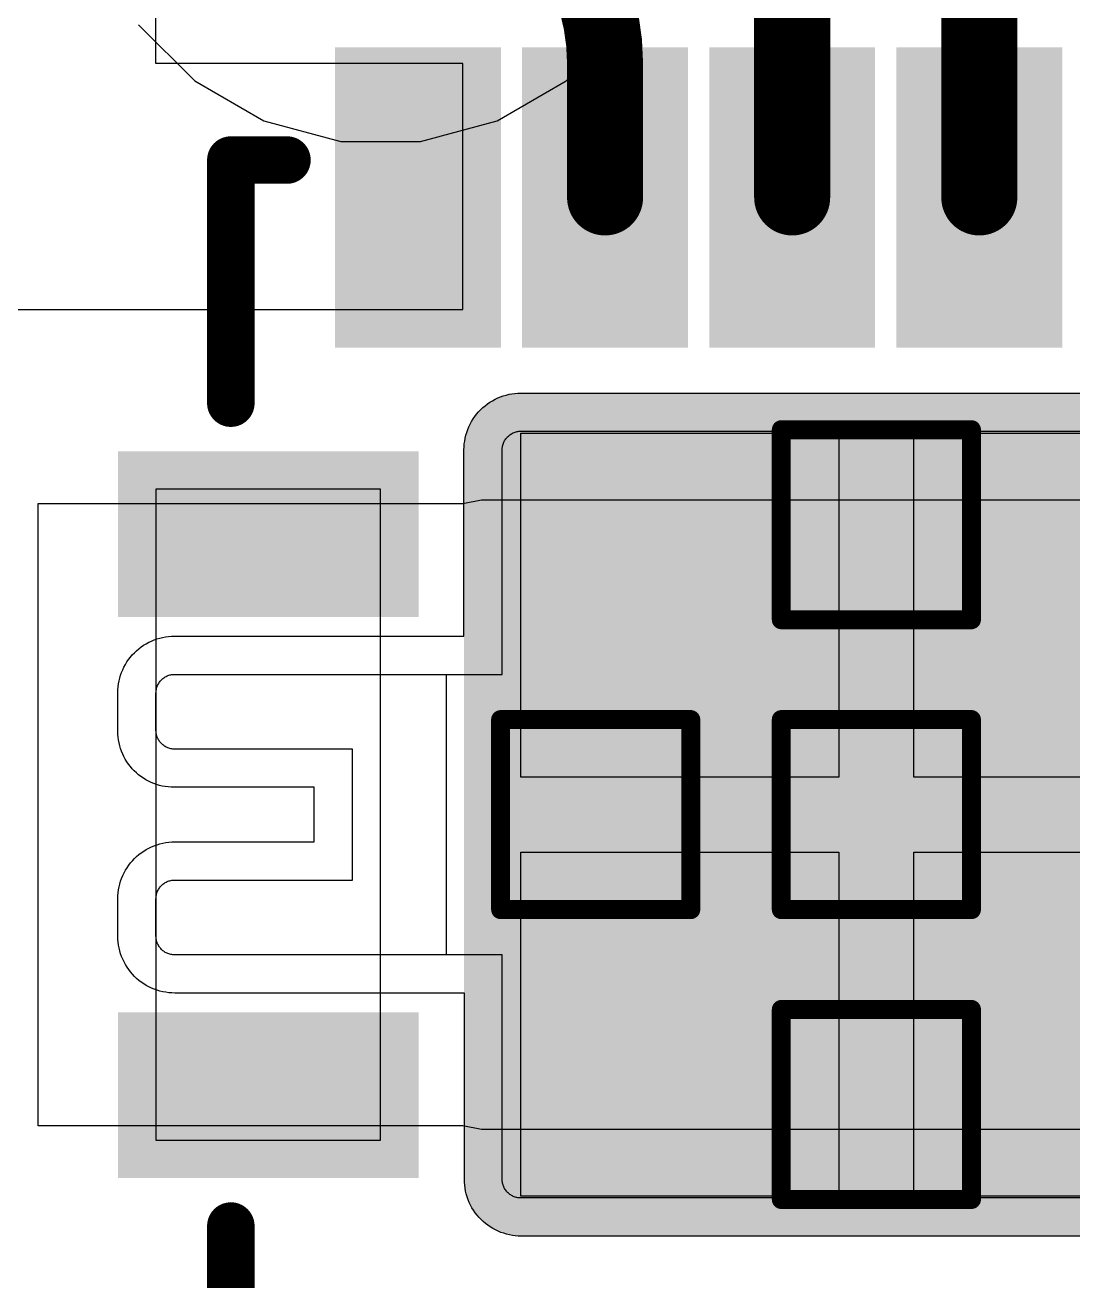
# Model space of a CAD drawing. Header units: inches. Extents: x -36 to 438, y -63 to 73.
# Drawn here: x 7.462 to 10.262, y 26.528 to 29.885 of the extents above; entities that cross this region are included whole.
import ezdxf

# ---------------------------------------------------------------- set-up
doc = ezdxf.new("R2010")
doc.units = ezdxf.units.IN
for name, color, linetype in [('Bottom Layer', 5, 'Continuous'), ('Bottom Solder', 6, 'Continuous'), ('Drill Drawing', 1, 'Continuous'), ('Ground', 16, 'Continuous'), ('Multi-Layer', 9, 'Continuous'), ('Pad Holes', 156, 'Continuous'), ('Power 3V3', 76, 'Continuous'), ('Top Layer', 1, 'Continuous'), ('Top Overlay', 2, 'Continuous'), ('Top Paste', 8, 'Continuous'), ('Top Solder', 216, 'Continuous')]:
    doc.layers.add(name, color=color, linetype=linetype)

msp = doc.modelspace()

# ---------------------------------------------------------------- hatches: boundary and pattern name
at = {"layer": 'Bottom Layer'}
h = msp.add_hatch(color=5, dxfattribs=at)
edge = h.paths.add_edge_path()
edge.add_arc((9.7371, 28.5497), 0.25, 0, 360)
h = msp.add_hatch(color=5, dxfattribs=at)
edge = h.paths.add_edge_path()
edge.add_arc((8.9871, 27.7747), 0.25, 0, 360)
h = msp.add_hatch(color=5, dxfattribs=at)
edge = h.paths.add_edge_path()
edge.add_arc((9.7371, 27.7747), 0.25, 0, 360)
h = msp.add_hatch(color=5, dxfattribs=at)
edge = h.paths.add_edge_path()
edge.add_arc((9.7371, 26.9997), 0.25, 0, 360)
at = {"layer": 'Bottom Solder'}
h = msp.add_hatch(color=6, dxfattribs=at)
edge = h.paths.add_edge_path()
edge.add_arc((9.7371, 28.5497), 0.3516, 0, 360)
h = msp.add_hatch(color=6, dxfattribs=at)
edge = h.paths.add_edge_path()
edge.add_arc((8.9871, 27.7747), 0.3516, 0, 360)
h = msp.add_hatch(color=6, dxfattribs=at)
edge = h.paths.add_edge_path()
edge.add_arc((9.7371, 27.7747), 0.3516, 0, 360)
h = msp.add_hatch(color=6, dxfattribs=at)
edge = h.paths.add_edge_path()
edge.add_arc((9.7371, 26.9997), 0.3516, 0, 360)
at = {"layer": 'Ground'}
h = msp.add_hatch(color=16, dxfattribs=at)
edge = h.paths.add_edge_path()
edge.add_arc((9.7371, 28.5497), 0.25, 0, 360)
h = msp.add_hatch(color=16, dxfattribs=at)
edge = h.paths.add_edge_path()
edge.add_arc((8.9871, 27.7747), 0.25, 0, 360)
h = msp.add_hatch(color=16, dxfattribs=at)
edge = h.paths.add_edge_path()
edge.add_arc((9.7371, 27.7747), 0.25, 0, 360)
h = msp.add_hatch(color=16, dxfattribs=at)
edge = h.paths.add_edge_path()
edge.add_arc((9.7371, 26.9997), 0.25, 0, 360)
at = {"layer": 'Multi-Layer'}
h = msp.add_hatch(color=9, dxfattribs=at)
edge = h.paths.add_edge_path()
edge.add_arc((9.7371, 28.5497), 0.25, 0, 360)
h = msp.add_hatch(color=9, dxfattribs=at)
edge = h.paths.add_edge_path()
edge.add_arc((8.9871, 27.7747), 0.25, 0, 360)
h = msp.add_hatch(color=9, dxfattribs=at)
edge = h.paths.add_edge_path()
edge.add_arc((9.7371, 27.7747), 0.25, 0, 360)
h = msp.add_hatch(color=9, dxfattribs=at)
edge = h.paths.add_edge_path()
edge.add_arc((9.7371, 26.9997), 0.25, 0, 360)
at = {"layer": 'Pad Holes'}
h = msp.add_hatch(color=7, dxfattribs=at)
edge = h.paths.add_edge_path()
edge.add_arc((9.7371, 28.5497), 0.15, 0, 360)
h = msp.add_hatch(color=7, dxfattribs=at)
edge = h.paths.add_edge_path()
edge.add_arc((8.9871, 27.7747), 0.15, 0, 360)
h = msp.add_hatch(color=7, dxfattribs=at)
edge = h.paths.add_edge_path()
edge.add_arc((9.7371, 27.7747), 0.15, 0, 360)
h = msp.add_hatch(color=7, dxfattribs=at)
edge = h.paths.add_edge_path()
edge.add_arc((9.7371, 26.9997), 0.15, 0, 360)
at = {"layer": 'Power 3V3'}
h = msp.add_hatch(color=76, dxfattribs=at)
edge = h.paths.add_edge_path()
edge.add_arc((9.7371, 28.5497), 0.25, 0, 360)
h = msp.add_hatch(color=76, dxfattribs=at)
edge = h.paths.add_edge_path()
edge.add_arc((8.9871, 27.7747), 0.25, 0, 360)
h = msp.add_hatch(color=76, dxfattribs=at)
edge = h.paths.add_edge_path()
edge.add_arc((9.7371, 27.7747), 0.25, 0, 360)
h = msp.add_hatch(color=76, dxfattribs=at)
edge = h.paths.add_edge_path()
edge.add_arc((9.7371, 26.9997), 0.25, 0, 360)
at = {"layer": 'Top Layer'}
for points in [[(8.3921, 29.1247), (8.3921, 29.7247), (8.6321, 29.7247), (8.6321, 29.1247)], [(8.8921, 29.1247), (8.8921, 29.7247), (9.1321, 29.7247), (9.1321, 29.1247)], [(9.3921, 29.1247), (9.3921, 29.7247), (9.6321, 29.7247), (9.6321, 29.1247)], [(9.8921, 29.1247), (9.8921, 29.7247), (10.1321, 29.7247), (10.1321, 29.1247)], [(7.8121, 28.4047), (7.8121, 28.6447), (8.4121, 28.6447), (8.4121, 28.4047)], [(7.8121, 26.9047), (7.8121, 27.1447), (8.4121, 27.1447), (8.4121, 26.9047)]]:
    msp.add_hatch(color=1, dxfattribs=at).paths.add_polyline_path(points)
h = msp.add_hatch(color=1, dxfattribs=at)
edge = h.paths.add_edge_path()
edge.add_arc((8.7884, 26.801), 0.0512, 180, 270)
edge.add_line((8.7884, 26.7497), (11.7359, 26.7497))
edge.add_arc((11.7359, 26.801), 0.0512, 270, 360)
edge.add_line((11.7871, 26.801), (11.7871, 28.7485))
edge.add_arc((11.7359, 28.7485), 0.0512, 0, 90)
edge.add_line((11.7359, 28.7997), (8.7884, 28.7997))
edge.add_arc((8.7884, 28.7485), 0.0512, 90, 180)
edge.add_line((8.7371, 28.7485), (8.7371, 26.801))
h = msp.add_hatch(color=1, dxfattribs=at)
edge = h.paths.add_edge_path()
edge.add_arc((9.7371, 28.5497), 0.25, 0, 360)
h = msp.add_hatch(color=1, dxfattribs=at)
edge = h.paths.add_edge_path()
edge.add_arc((8.9871, 27.7747), 0.25, 0, 360)
h = msp.add_hatch(color=1, dxfattribs=at)
edge = h.paths.add_edge_path()
edge.add_arc((9.7371, 27.7747), 0.25, 0, 360)
h = msp.add_hatch(color=1, dxfattribs=at)
edge = h.paths.add_edge_path()
edge.add_arc((9.7371, 26.9997), 0.25, 0, 360)
at = {"layer": 'Top Paste'}
for points in [[(8.3921, 29.1247), (8.3921, 29.7247), (8.6321, 29.7247), (8.6321, 29.1247)], [(8.8921, 29.1247), (8.8921, 29.7247), (9.1321, 29.7247), (9.1321, 29.1247)], [(9.3921, 29.1247), (9.3921, 29.7247), (9.6321, 29.7247), (9.6321, 29.1247)], [(9.8921, 29.1247), (9.8921, 29.7247), (10.1321, 29.7247), (10.1321, 29.1247)], [(7.8121, 28.4047), (7.8121, 28.6447), (8.4121, 28.6447), (8.4121, 28.4047)], [(7.8121, 26.9047), (7.8121, 27.1447), (8.4121, 27.1447), (8.4121, 26.9047)]]:
    msp.add_hatch(color=8, dxfattribs=at).paths.add_polyline_path(points)
at = {"layer": 'Top Solder'}
for points in [[(8.2905, 29.0231), (8.2905, 29.8263), (8.7337, 29.8263), (8.7337, 29.0231)], [(8.7905, 29.0231), (8.7905, 29.8263), (9.2337, 29.8263), (9.2337, 29.0231)], [(9.2905, 29.0231), (9.2905, 29.8263), (9.7337, 29.8263), (9.7337, 29.0231)], [(9.7905, 29.0231), (9.7905, 29.8263), (10.2337, 29.8263), (10.2337, 29.0231)], [(7.7105, 28.3031), (7.7105, 28.7463), (8.5137, 28.7463), (8.5137, 28.3031)], [(7.7105, 26.8031), (7.7105, 27.2463), (8.5137, 27.2463), (8.5137, 26.8031)]]:
    msp.add_hatch(color=216, dxfattribs=at).paths.add_polyline_path(points)
h = msp.add_hatch(color=216, dxfattribs=at)
edge = h.paths.add_edge_path()
edge.add_arc((8.7884, 26.801), 0.1528, 180, 270)
edge.add_line((8.7884, 26.6481), (11.7359, 26.6481))
edge.add_arc((11.7359, 26.801), 0.1528, 270, 360)
edge.add_line((11.8887, 26.801), (11.8887, 28.7485))
edge.add_arc((11.7359, 28.7485), 0.1528, 0, 90)
edge.add_line((11.7359, 28.9013), (8.7884, 28.9013))
edge.add_arc((8.7884, 28.7485), 0.1528, 90, 180)
edge.add_line((8.6355, 28.7485), (8.6355, 26.801))
h = msp.add_hatch(color=216, dxfattribs=at)
edge = h.paths.add_edge_path()
edge.add_arc((9.7371, 28.5497), 0.3516, 0, 360)
h = msp.add_hatch(color=216, dxfattribs=at)
edge = h.paths.add_edge_path()
edge.add_arc((8.9871, 27.7747), 0.3516, 0, 360)
h = msp.add_hatch(color=216, dxfattribs=at)
edge = h.paths.add_edge_path()
edge.add_arc((9.7371, 27.7747), 0.3516, 0, 360)
h = msp.add_hatch(color=216, dxfattribs=at)
edge = h.paths.add_edge_path()
edge.add_arc((9.7371, 26.9997), 0.3516, 0, 360)

# ---------------------------------------------------------------- linework, layer by layer
at = {"layer": 'Bottom Layer'}
for p, q in [((7.7656, 29.8866), (7.916, 29.7362)), ((8.9083, 29.7362), (9.0587, 29.8866)), ((7.916, 29.7362), (8.1003, 29.6298)), ((8.724, 29.6298), (8.9083, 29.7362)), ((8.1003, 29.6298), (8.3058, 29.5747)), ((8.5185, 29.5747), (8.724, 29.6298)), ((8.3058, 29.5747), (8.5185, 29.5747))]:
    msp.add_line(p, q, dxfattribs=at)
at = {"layer": 'Drill Drawing'}
for points in [[(9.4831, 28.8037, 0.0508, 0.0508, 0), (9.9911, 28.8037, 0.0508, 0.0508, 0)], [(9.4831, 28.2957, 0.0508, 0.0508, 0), (9.4831, 28.8037, 0.0508, 0.0508, 0)], [(9.9911, 28.2957, 0.0508, 0.0508, 0), (9.9911, 28.8037, 0.0508, 0.0508, 0)], [(9.4831, 28.2957, 0.0508, 0.0508, 0), (9.9911, 28.2957, 0.0508, 0.0508, 0)], [(8.7331, 28.0287, 0.0508, 0.0508, 0), (9.2411, 28.0287, 0.0508, 0.0508, 0)], [(8.7331, 27.5207, 0.0508, 0.0508, 0), (8.7331, 28.0287, 0.0508, 0.0508, 0)], [(9.2411, 27.5207, 0.0508, 0.0508, 0), (9.2411, 28.0287, 0.0508, 0.0508, 0)], [(9.4831, 28.0287, 0.0508, 0.0508, 0), (9.9911, 28.0287, 0.0508, 0.0508, 0)], [(9.4831, 27.5207, 0.0508, 0.0508, 0), (9.4831, 28.0287, 0.0508, 0.0508, 0)], [(9.9911, 27.5207, 0.0508, 0.0508, 0), (9.9911, 28.0287, 0.0508, 0.0508, 0)], [(8.7331, 27.5207, 0.0508, 0.0508, 0), (9.2411, 27.5207, 0.0508, 0.0508, 0)], [(9.4831, 27.5207, 0.0508, 0.0508, 0), (9.9911, 27.5207, 0.0508, 0.0508, 0)], [(9.4831, 27.2537, 0.0508, 0.0508, 0), (9.9911, 27.2537, 0.0508, 0.0508, 0)], [(9.4831, 26.7457, 0.0508, 0.0508, 0), (9.4831, 27.2537, 0.0508, 0.0508, 0)], [(9.9911, 26.7457, 0.0508, 0.0508, 0), (9.9911, 27.2537, 0.0508, 0.0508, 0)], [(9.4831, 26.7457, 0.0508, 0.0508, 0), (9.9911, 26.7457, 0.0508, 0.0508, 0)]]:
    msp.add_lwpolyline(points, format="xyseb", dxfattribs=at)
for points in [[(9.4704, 28.8037, 0.0254, 0.0254, 1), (9.4958, 28.8037, 0.0254, 0.0254, 1)], [(9.4704, 28.8037, 0.0254, 0.0254, 1), (9.4958, 28.8037, 0.0254, 0.0254, 1)], [(9.9784, 28.8037, 0.0254, 0.0254, 1), (10.0038, 28.8037, 0.0254, 0.0254, 1)], [(9.9784, 28.8037, 0.0254, 0.0254, 1), (10.0038, 28.8037, 0.0254, 0.0254, 1)], [(9.4704, 28.2957, 0.0254, 0.0254, 1), (9.4958, 28.2957, 0.0254, 0.0254, 1)], [(9.4704, 28.2957, 0.0254, 0.0254, 1), (9.4958, 28.2957, 0.0254, 0.0254, 1)], [(9.9784, 28.2957, 0.0254, 0.0254, 1), (10.0038, 28.2957, 0.0254, 0.0254, 1)], [(9.9784, 28.2957, 0.0254, 0.0254, 1), (10.0038, 28.2957, 0.0254, 0.0254, 1)], [(8.7204, 28.0287, 0.0254, 0.0254, 1), (8.7458, 28.0287, 0.0254, 0.0254, 1)], [(8.7204, 28.0287, 0.0254, 0.0254, 1), (8.7458, 28.0287, 0.0254, 0.0254, 1)], [(9.2284, 28.0287, 0.0254, 0.0254, 1), (9.2538, 28.0287, 0.0254, 0.0254, 1)], [(9.2284, 28.0287, 0.0254, 0.0254, 1), (9.2538, 28.0287, 0.0254, 0.0254, 1)], [(9.4704, 28.0287, 0.0254, 0.0254, 1), (9.4958, 28.0287, 0.0254, 0.0254, 1)], [(9.4704, 28.0287, 0.0254, 0.0254, 1), (9.4958, 28.0287, 0.0254, 0.0254, 1)], [(9.9784, 28.0287, 0.0254, 0.0254, 1), (10.0038, 28.0287, 0.0254, 0.0254, 1)], [(9.9784, 28.0287, 0.0254, 0.0254, 1), (10.0038, 28.0287, 0.0254, 0.0254, 1)], [(8.7204, 27.5207, 0.0254, 0.0254, 1), (8.7458, 27.5207, 0.0254, 0.0254, 1)], [(8.7204, 27.5207, 0.0254, 0.0254, 1), (8.7458, 27.5207, 0.0254, 0.0254, 1)], [(9.2284, 27.5207, 0.0254, 0.0254, 1), (9.2538, 27.5207, 0.0254, 0.0254, 1)], [(9.2284, 27.5207, 0.0254, 0.0254, 1), (9.2538, 27.5207, 0.0254, 0.0254, 1)], [(9.4704, 27.5207, 0.0254, 0.0254, 1), (9.4958, 27.5207, 0.0254, 0.0254, 1)], [(9.4704, 27.5207, 0.0254, 0.0254, 1), (9.4958, 27.5207, 0.0254, 0.0254, 1)], [(9.9784, 27.5207, 0.0254, 0.0254, 1), (10.0038, 27.5207, 0.0254, 0.0254, 1)], [(9.9784, 27.5207, 0.0254, 0.0254, 1), (10.0038, 27.5207, 0.0254, 0.0254, 1)], [(9.4704, 27.2537, 0.0254, 0.0254, 1), (9.4958, 27.2537, 0.0254, 0.0254, 1)], [(9.4704, 27.2537, 0.0254, 0.0254, 1), (9.4958, 27.2537, 0.0254, 0.0254, 1)], [(9.9784, 27.2537, 0.0254, 0.0254, 1), (10.0038, 27.2537, 0.0254, 0.0254, 1)], [(9.9784, 27.2537, 0.0254, 0.0254, 1), (10.0038, 27.2537, 0.0254, 0.0254, 1)], [(9.4704, 26.7457, 0.0254, 0.0254, 1), (9.4958, 26.7457, 0.0254, 0.0254, 1)], [(9.4704, 26.7457, 0.0254, 0.0254, 1), (9.4958, 26.7457, 0.0254, 0.0254, 1)], [(9.9784, 26.7457, 0.0254, 0.0254, 1), (10.0038, 26.7457, 0.0254, 0.0254, 1)], [(9.9784, 26.7457, 0.0254, 0.0254, 1), (10.0038, 26.7457, 0.0254, 0.0254, 1)]]:
    msp.add_lwpolyline(points, format="xyseb", close=True, dxfattribs=at)
at = {"layer": 'Ground'}
for p, q in [((7.7656, 29.8866), (7.916, 29.7362)), ((8.9083, 29.7362), (9.0587, 29.8866)), ((7.916, 29.7362), (8.1003, 29.6298)), ((8.724, 29.6298), (8.9083, 29.7362)), ((8.1003, 29.6298), (8.3058, 29.5747)), ((8.5185, 29.5747), (8.724, 29.6298)), ((8.3058, 29.5747), (8.5185, 29.5747))]:
    msp.add_line(p, q, dxfattribs=at)
at = {"layer": 'Power 3V3'}
for p, q in [((7.7656, 29.8866), (7.916, 29.7362)), ((8.9083, 29.7362), (9.0587, 29.8866)), ((7.916, 29.7362), (8.1003, 29.6298)), ((8.724, 29.6298), (8.9083, 29.7362)), ((8.1003, 29.6298), (8.3058, 29.5747)), ((8.5185, 29.5747), (8.724, 29.6298)), ((8.3058, 29.5747), (8.5185, 29.5747))]:
    msp.add_line(p, q, dxfattribs=at)
at = {"layer": 'Top Layer'}
for p, q in [((7.8121, 29.7827), (7.8121, 30.3827)), ((8.6321, 29.7827), (7.8121, 29.7827)), ((8.6321, 29.1247), (8.6321, 29.7827)), ((7.364, 29.1247), (8.6321, 29.1247)), ((8.7426, 28.7724), (8.7438, 28.7747)), ((8.7438, 28.7747), (8.7452, 28.7769)), ((8.7452, 28.7769), (8.7467, 28.7791)), ((8.7467, 28.7791), (8.7483, 28.7812)), ((8.7483, 28.7812), (8.75, 28.7832)), ((8.75, 28.7832), (8.7518, 28.7851)), ((8.7518, 28.7851), (8.7537, 28.7869)), ((8.7537, 28.7869), (8.7557, 28.7886)), ((8.7557, 28.7886), (8.7578, 28.7902)), ((8.7578, 28.7902), (8.7599, 28.7916)), ((8.7599, 28.7916), (8.7621, 28.793)), ((8.7621, 28.793), (8.7644, 28.7943)), ((8.7644, 28.7943), (8.7668, 28.7954)), ((8.7668, 28.7954), (8.7692, 28.7964)), ((8.7692, 28.7964), (8.7717, 28.7973)), ((8.7717, 28.7973), (8.7742, 28.798)), ((8.7742, 28.798), (8.7767, 28.7986)), ((8.7767, 28.7986), (8.7793, 28.7991)), ((8.7793, 28.7991), (8.7819, 28.7994)), ((8.7819, 28.7994), (8.7845, 28.7996)), ((8.7845, 28.7996), (8.7871, 28.7997)), ((8.7871, 28.7997), (11.7371, 28.7997)), ((8.7371, 28.7497), (8.7372, 28.7523)), ((8.7371, 28.1497), (8.7371, 28.7497)), ((8.7372, 28.7523), (8.7374, 28.7549)), ((8.7374, 28.7549), (8.7378, 28.7575)), ((8.7378, 28.7575), (8.7382, 28.7601)), ((8.7382, 28.7601), (8.7388, 28.7627)), ((8.7388, 28.7627), (8.7396, 28.7652)), ((8.7396, 28.7652), (8.7405, 28.7676)), ((8.7405, 28.7676), (8.7415, 28.77)), ((8.7415, 28.77), (8.7426, 28.7724)), ((8.4121, 28.6447), (7.8121, 28.6447)), ((7.8121, 28.6447), (7.8121, 26.9047)), ((8.4121, 26.9047), (8.4121, 28.6447)), ((7.4974, 26.9427), (7.4974, 28.6068)), ((7.4974, 28.6068), (8.6321, 28.6068)), ((8.6321, 28.6068), (8.6822, 28.6167)), ((8.6822, 28.6167), (11.6041, 28.6167)), ((7.825, 28.1332), (7.8268, 28.1351)), ((7.8268, 28.1351), (7.8287, 28.1369)), ((7.8287, 28.1369), (7.8307, 28.1386)), ((7.8307, 28.1386), (7.8328, 28.1402)), ((7.8328, 28.1402), (7.8349, 28.1416)), ((7.8349, 28.1416), (7.8371, 28.143)), ((7.8371, 28.143), (7.8394, 28.1443)), ((7.8394, 28.1443), (7.8418, 28.1454)), ((7.8418, 28.1454), (7.8442, 28.1464)), ((7.8442, 28.1464), (7.8467, 28.1473)), ((7.8467, 28.1473), (7.8492, 28.148)), ((7.8492, 28.148), (7.8517, 28.1486)), ((7.8517, 28.1486), (7.8543, 28.1491)), ((7.8543, 28.1491), (7.8569, 28.1494)), ((7.8569, 28.1494), (7.8595, 28.1496)), ((7.8595, 28.1496), (7.8621, 28.1497)), ((7.8621, 28.1497), (8.7371, 28.1497)), ((7.8121, 28.0997), (7.8122, 28.1023)), ((7.8122, 28.1023), (7.8124, 28.1049)), ((7.8124, 28.1049), (7.8128, 28.1075)), ((7.8128, 28.1075), (7.8132, 28.1101)), ((7.8132, 28.1101), (7.8138, 28.1127)), ((7.8138, 28.1127), (7.8146, 28.1152)), ((7.8146, 28.1152), (7.8155, 28.1176)), ((7.8155, 28.1176), (7.8165, 28.12)), ((7.8165, 28.12), (7.8176, 28.1224)), ((7.8176, 28.1224), (7.8188, 28.1247)), ((7.8188, 28.1247), (7.8202, 28.1269)), ((7.8202, 28.1269), (7.8217, 28.1291)), ((7.8217, 28.1291), (7.8233, 28.1312)), ((7.8233, 28.1312), (7.825, 28.1332)), ((7.8121, 27.9997), (7.8121, 28.0997)), ((7.8122, 27.9971), (7.8121, 27.9997)), ((7.8124, 27.9945), (7.8122, 27.9971)), ((7.8128, 27.9919), (7.8124, 27.9945)), ((7.8132, 27.9893), (7.8128, 27.9919)), ((7.8138, 27.9868), (7.8132, 27.9893)), ((7.8146, 27.9843), (7.8138, 27.9868)), ((7.8155, 27.9818), (7.8146, 27.9843)), ((7.8165, 27.9794), (7.8155, 27.9818)), ((7.8176, 27.977), (7.8165, 27.9794)), ((7.8188, 27.9747), (7.8176, 27.977)), ((7.8202, 27.9725), (7.8188, 27.9747)), ((7.8217, 27.9703), (7.8202, 27.9725)), ((7.8233, 27.9682), (7.8217, 27.9703)), ((7.825, 27.9663), (7.8233, 27.9682)), ((7.8268, 27.9644), (7.825, 27.9663)), ((7.8287, 27.9626), (7.8268, 27.9644)), ((7.8307, 27.9609), (7.8287, 27.9626)), ((7.8328, 27.9593), (7.8307, 27.9609)), ((7.8349, 27.9578), (7.8328, 27.9593)), ((7.8371, 27.9564), (7.8349, 27.9578)), ((7.8394, 27.9552), (7.8371, 27.9564)), ((7.8418, 27.954), (7.8394, 27.9552)), ((7.8442, 27.953), (7.8418, 27.954)), ((7.8467, 27.9522), (7.8442, 27.953)), ((7.8492, 27.9514), (7.8467, 27.9522)), ((7.8517, 27.9508), (7.8492, 27.9514)), ((7.8543, 27.9503), (7.8517, 27.9508)), ((7.8569, 27.95), (7.8543, 27.9503)), ((7.8595, 27.9498), (7.8569, 27.95)), ((7.8621, 27.9497), (7.8595, 27.9498)), ((8.3371, 27.9497), (7.8621, 27.9497)), ((8.3371, 27.5997), (8.3371, 27.9497)), ((7.8467, 27.5973), (7.8492, 27.598)), ((7.8492, 27.598), (7.8517, 27.5986)), ((7.8517, 27.5986), (7.8543, 27.5991)), ((7.8543, 27.5991), (7.8569, 27.5994)), ((7.8569, 27.5994), (7.8595, 27.5996)), ((7.8595, 27.5996), (7.8621, 27.5997)), ((7.8621, 27.5997), (8.3371, 27.5997)), ((7.8138, 27.5627), (7.8146, 27.5652)), ((7.8146, 27.5652), (7.8155, 27.5676)), ((7.8155, 27.5676), (7.8165, 27.57)), ((7.8165, 27.57), (7.8176, 27.5724)), ((7.8176, 27.5724), (7.8188, 27.5747)), ((7.8188, 27.5747), (7.8202, 27.5769)), ((7.8202, 27.5769), (7.8217, 27.5791)), ((7.8217, 27.5791), (7.8233, 27.5812)), ((7.8233, 27.5812), (7.825, 27.5832)), ((7.825, 27.5832), (7.8268, 27.5851)), ((7.8268, 27.5851), (7.8287, 27.5869)), ((7.8287, 27.5869), (7.8307, 27.5886)), ((7.8307, 27.5886), (7.8328, 27.5902)), ((7.8328, 27.5902), (7.8349, 27.5916)), ((7.8349, 27.5916), (7.8371, 27.593)), ((7.8371, 27.593), (7.8394, 27.5943)), ((7.8394, 27.5943), (7.8418, 27.5954)), ((7.8418, 27.5954), (7.8442, 27.5964)), ((7.8442, 27.5964), (7.8467, 27.5973)), ((7.8121, 27.5497), (7.8122, 27.5523)), ((7.8121, 27.4497), (7.8121, 27.5497)), ((7.8122, 27.5523), (7.8124, 27.5549)), ((7.8124, 27.5549), (7.8128, 27.5575)), ((7.8128, 27.5575), (7.8132, 27.5601)), ((7.8132, 27.5601), (7.8138, 27.5627)), ((7.8122, 27.4471), (7.8121, 27.4497)), ((7.8124, 27.4445), (7.8122, 27.4471)), ((7.8128, 27.4419), (7.8124, 27.4445)), ((7.8132, 27.4393), (7.8128, 27.4419)), ((7.8138, 27.4368), (7.8132, 27.4393)), ((7.8146, 27.4343), (7.8138, 27.4368)), ((7.8155, 27.4318), (7.8146, 27.4343)), ((7.8165, 27.4294), (7.8155, 27.4318)), ((7.8176, 27.427), (7.8165, 27.4294)), ((7.8188, 27.4247), (7.8176, 27.427)), ((7.8202, 27.4225), (7.8188, 27.4247)), ((7.8217, 27.4203), (7.8202, 27.4225)), ((7.8233, 27.4182), (7.8217, 27.4203)), ((7.825, 27.4163), (7.8233, 27.4182)), ((7.8268, 27.4144), (7.825, 27.4163)), ((7.8287, 27.4126), (7.8268, 27.4144)), ((7.8307, 27.4109), (7.8287, 27.4126)), ((7.8328, 27.4093), (7.8307, 27.4109)), ((7.8349, 27.4078), (7.8328, 27.4093)), ((7.8371, 27.4064), (7.8349, 27.4078)), ((7.8394, 27.4052), (7.8371, 27.4064)), ((7.8418, 27.404), (7.8394, 27.4052)), ((7.8442, 27.403), (7.8418, 27.404)), ((7.8467, 27.4022), (7.8442, 27.403)), ((7.8492, 27.4014), (7.8467, 27.4022)), ((7.8517, 27.4008), (7.8492, 27.4014)), ((7.8543, 27.4003), (7.8517, 27.4008)), ((7.8569, 27.4), (7.8543, 27.4003)), ((7.8595, 27.3998), (7.8569, 27.4)), ((7.8621, 27.3997), (7.8595, 27.3998)), ((8.7371, 27.3997), (7.8621, 27.3997)), ((8.7371, 26.7997), (8.7371, 27.3997)), ((8.6321, 26.9427), (7.4974, 26.9427)), ((8.6822, 26.9327), (8.6321, 26.9427)), ((11.6041, 26.9327), (8.6822, 26.9327)), ((7.8121, 26.9047), (8.4121, 26.9047)), ((8.7372, 26.7971), (8.7371, 26.7997)), ((8.7374, 26.7945), (8.7372, 26.7971)), ((8.7378, 26.7919), (8.7374, 26.7945)), ((8.7382, 26.7893), (8.7378, 26.7919)), ((8.7388, 26.7868), (8.7382, 26.7893)), ((8.7396, 26.7843), (8.7388, 26.7868)), ((8.7405, 26.7818), (8.7396, 26.7843)), ((8.7415, 26.7794), (8.7405, 26.7818)), ((8.7426, 26.777), (8.7415, 26.7794)), ((8.7438, 26.7747), (8.7426, 26.777)), ((8.7452, 26.7725), (8.7438, 26.7747)), ((8.7467, 26.7703), (8.7452, 26.7725)), ((8.7483, 26.7682), (8.7467, 26.7703)), ((8.75, 26.7663), (8.7483, 26.7682)), ((8.7518, 26.7644), (8.75, 26.7663)), ((8.7537, 26.7626), (8.7518, 26.7644)), ((8.7557, 26.7609), (8.7537, 26.7626)), ((8.7578, 26.7593), (8.7557, 26.7609)), ((8.7599, 26.7578), (8.7578, 26.7593)), ((8.7621, 26.7564), (8.7599, 26.7578)), ((8.7644, 26.7552), (8.7621, 26.7564)), ((8.7668, 26.754), (8.7644, 26.7552)), ((8.7692, 26.753), (8.7668, 26.754)), ((8.7717, 26.7522), (8.7692, 26.753)), ((8.7742, 26.7514), (8.7717, 26.7522)), ((8.7767, 26.7508), (8.7742, 26.7514)), ((8.7793, 26.7503), (8.7767, 26.7508)), ((8.7819, 26.75), (8.7793, 26.7503)), ((8.7845, 26.7498), (8.7819, 26.75)), ((8.7871, 26.7497), (8.7845, 26.7498)), ((11.7371, 26.7497), (8.7871, 26.7497))]:
    msp.add_line(p, q, dxfattribs=at)
for points in [[(10.0121, 29.4247, 0.2032, 0.2032, 0), (10.0121, 31.6016, 0.2032, 0.2032, 0)], [(9.5121, 29.4247, 0.2032, 0.2032, 0), (9.5121, 30.7672, 0.2032, 0.2032, 0)], [(8.4121, 30.3827, 0.2032, 0.2032, -0.414214), (9.0121, 29.7827, 0.2032, 0.2032, 0)], [(9.0121, 29.4247, 0.2032, 0.2032, 0), (9.0121, 29.7827, 0.2032, 0.2032, 0)]]:
    msp.add_lwpolyline(points, format="xyseb", dxfattribs=at)
for points in [[(8.9613, 29.7827, 0.1016, 0.1016, 1), (9.0629, 29.7827, 0.1016, 0.1016, 1)], [(8.9613, 29.7827, 0.1016, 0.1016, 1), (9.0629, 29.7827, 0.1016, 0.1016, 1)], [(8.9613, 29.4247, 0.1016, 0.1016, 1), (9.0629, 29.4247, 0.1016, 0.1016, 1)], [(9.4613, 29.4247, 0.1016, 0.1016, 1), (9.5629, 29.4247, 0.1016, 0.1016, 1)], [(9.9613, 29.4247, 0.1016, 0.1016, 1), (10.0629, 29.4247, 0.1016, 0.1016, 1)]]:
    msp.add_lwpolyline(points, format="xyseb", close=True, dxfattribs=at)
at = {"layer": 'Top Overlay'}
for points in [[(8.0121, 28.8747, 0.127, 0.127, 0), (8.0121, 29.5247, 0.127, 0.127, 0)], [(8.0121, 29.5247, 0.127, 0.127, 0), (8.1621, 29.5247, 0.127, 0.127, 0)], [(8.0121, 26.0247, 0.127, 0.127, 0), (8.0121, 26.6747, 0.127, 0.127, 0)]]:
    msp.add_lwpolyline(points, format="xyseb", dxfattribs=at)
for points in [[(7.9804, 29.5247, 0.0635, 0.0635, 1), (8.0439, 29.5247, 0.0635, 0.0635, 1)], [(7.9804, 29.5247, 0.0635, 0.0635, 1), (8.0439, 29.5247, 0.0635, 0.0635, 1)], [(8.1304, 29.5247, 0.0635, 0.0635, 1), (8.1939, 29.5247, 0.0635, 0.0635, 1)], [(7.9804, 28.8747, 0.0635, 0.0635, 1), (8.0439, 28.8747, 0.0635, 0.0635, 1)], [(7.9804, 26.6747, 0.0635, 0.0635, 1), (8.0439, 26.6747, 0.0635, 0.0635, 1)]]:
    msp.add_lwpolyline(points, format="xyseb", close=True, dxfattribs=at)
at = {"layer": 'Top Paste'}
for p, q in [((8.7871, 28.7947), (9.6371, 28.7947)), ((8.7871, 27.8747), (8.7871, 28.7947)), ((9.6371, 28.7947), (9.6371, 27.8747)), ((9.8371, 28.7947), (10.6871, 28.7947)), ((9.8371, 27.8747), (9.8371, 28.7947)), ((7.825, 28.1332), (7.8268, 28.1351)), ((7.8268, 28.1351), (7.8287, 28.1369)), ((7.8287, 28.1369), (7.8307, 28.1386)), ((7.8307, 28.1386), (7.8328, 28.1402)), ((7.8328, 28.1402), (7.8349, 28.1416)), ((7.8349, 28.1416), (7.8371, 28.143)), ((7.8371, 28.143), (7.8394, 28.1443)), ((7.8394, 28.1443), (7.8418, 28.1454)), ((7.8418, 28.1454), (7.8442, 28.1464)), ((7.8442, 28.1464), (7.8467, 28.1473)), ((7.8467, 28.1473), (7.8492, 28.148)), ((7.8492, 28.148), (7.8517, 28.1486)), ((7.8517, 28.1486), (7.8543, 28.1491)), ((7.8543, 28.1491), (7.8569, 28.1494)), ((7.8569, 28.1494), (7.8595, 28.1496)), ((7.8595, 28.1496), (7.8621, 28.1497)), ((7.8621, 28.1497), (8.5871, 28.1497)), ((8.5871, 28.1497), (8.5871, 27.3997)), ((7.8121, 28.0997), (7.8122, 28.1023)), ((7.8122, 28.1023), (7.8124, 28.1049)), ((7.8124, 28.1049), (7.8128, 28.1075)), ((7.8128, 28.1075), (7.8132, 28.1101)), ((7.8132, 28.1101), (7.8138, 28.1127)), ((7.8138, 28.1127), (7.8146, 28.1152)), ((7.8146, 28.1152), (7.8155, 28.1176)), ((7.8155, 28.1176), (7.8165, 28.12)), ((7.8165, 28.12), (7.8176, 28.1224)), ((7.8176, 28.1224), (7.8188, 28.1247)), ((7.8188, 28.1247), (7.8202, 28.1269)), ((7.8202, 28.1269), (7.8217, 28.1291)), ((7.8217, 28.1291), (7.8233, 28.1312)), ((7.8233, 28.1312), (7.825, 28.1332)), ((7.8121, 27.9997), (7.8121, 28.0997)), ((7.8122, 27.9971), (7.8121, 27.9997)), ((7.8124, 27.9945), (7.8122, 27.9971)), ((7.8128, 27.9919), (7.8124, 27.9945)), ((7.8132, 27.9893), (7.8128, 27.9919)), ((7.8138, 27.9868), (7.8132, 27.9893)), ((7.8146, 27.9843), (7.8138, 27.9868)), ((7.8155, 27.9818), (7.8146, 27.9843)), ((7.8165, 27.9794), (7.8155, 27.9818)), ((7.8176, 27.977), (7.8165, 27.9794)), ((7.8188, 27.9747), (7.8176, 27.977)), ((7.8202, 27.9725), (7.8188, 27.9747)), ((7.8217, 27.9703), (7.8202, 27.9725)), ((7.8233, 27.9682), (7.8217, 27.9703)), ((7.825, 27.9663), (7.8233, 27.9682)), ((7.8268, 27.9644), (7.825, 27.9663)), ((7.8287, 27.9626), (7.8268, 27.9644)), ((7.8307, 27.9609), (7.8287, 27.9626)), ((7.8328, 27.9593), (7.8307, 27.9609)), ((7.8349, 27.9578), (7.8328, 27.9593)), ((7.8371, 27.9564), (7.8349, 27.9578)), ((7.8394, 27.9552), (7.8371, 27.9564)), ((7.8418, 27.954), (7.8394, 27.9552)), ((7.8442, 27.953), (7.8418, 27.954)), ((7.8467, 27.9522), (7.8442, 27.953)), ((7.8492, 27.9514), (7.8467, 27.9522)), ((7.8517, 27.9508), (7.8492, 27.9514)), ((7.8543, 27.9503), (7.8517, 27.9508)), ((7.8569, 27.95), (7.8543, 27.9503)), ((7.8595, 27.9498), (7.8569, 27.95)), ((7.8621, 27.9497), (7.8595, 27.9498)), ((8.3371, 27.9497), (7.8621, 27.9497)), ((8.3371, 27.5997), (8.3371, 27.9497)), ((9.6371, 27.8747), (8.7871, 27.8747)), ((10.6871, 27.8747), (9.8371, 27.8747)), ((8.7871, 27.6747), (9.6371, 27.6747)), ((8.7871, 26.7547), (8.7871, 27.6747)), ((9.6371, 27.6747), (9.6371, 26.7547)), ((9.8371, 27.6747), (10.6871, 27.6747)), ((9.8371, 26.7547), (9.8371, 27.6747)), ((7.8467, 27.5973), (7.8492, 27.598)), ((7.8492, 27.598), (7.8517, 27.5986)), ((7.8517, 27.5986), (7.8543, 27.5991)), ((7.8543, 27.5991), (7.8569, 27.5994)), ((7.8569, 27.5994), (7.8595, 27.5996)), ((7.8595, 27.5996), (7.8621, 27.5997)), ((7.8621, 27.5997), (8.3371, 27.5997)), ((7.8138, 27.5627), (7.8146, 27.5652)), ((7.8146, 27.5652), (7.8155, 27.5676)), ((7.8155, 27.5676), (7.8165, 27.57)), ((7.8165, 27.57), (7.8176, 27.5724)), ((7.8176, 27.5724), (7.8188, 27.5747)), ((7.8188, 27.5747), (7.8202, 27.5769)), ((7.8202, 27.5769), (7.8217, 27.5791)), ((7.8217, 27.5791), (7.8233, 27.5812)), ((7.8233, 27.5812), (7.825, 27.5832)), ((7.825, 27.5832), (7.8268, 27.5851)), ((7.8268, 27.5851), (7.8287, 27.5869)), ((7.8287, 27.5869), (7.8307, 27.5886)), ((7.8307, 27.5886), (7.8328, 27.5902)), ((7.8328, 27.5902), (7.8349, 27.5916)), ((7.8349, 27.5916), (7.8371, 27.593)), ((7.8371, 27.593), (7.8394, 27.5943)), ((7.8394, 27.5943), (7.8418, 27.5954)), ((7.8418, 27.5954), (7.8442, 27.5964)), ((7.8442, 27.5964), (7.8467, 27.5973)), ((7.8121, 27.5497), (7.8122, 27.5523)), ((7.8121, 27.4497), (7.8121, 27.5497)), ((7.8122, 27.5523), (7.8124, 27.5549)), ((7.8124, 27.5549), (7.8128, 27.5575)), ((7.8128, 27.5575), (7.8132, 27.5601)), ((7.8132, 27.5601), (7.8138, 27.5627)), ((7.8122, 27.4471), (7.8121, 27.4497)), ((7.8124, 27.4445), (7.8122, 27.4471)), ((7.8128, 27.4419), (7.8124, 27.4445)), ((7.8132, 27.4393), (7.8128, 27.4419)), ((7.8138, 27.4368), (7.8132, 27.4393)), ((7.8146, 27.4343), (7.8138, 27.4368)), ((7.8155, 27.4318), (7.8146, 27.4343)), ((7.8165, 27.4294), (7.8155, 27.4318)), ((7.8176, 27.427), (7.8165, 27.4294)), ((7.8188, 27.4247), (7.8176, 27.427)), ((7.8202, 27.4225), (7.8188, 27.4247)), ((7.8217, 27.4203), (7.8202, 27.4225)), ((7.8233, 27.4182), (7.8217, 27.4203)), ((7.825, 27.4163), (7.8233, 27.4182)), ((7.8268, 27.4144), (7.825, 27.4163)), ((7.8287, 27.4126), (7.8268, 27.4144)), ((7.8307, 27.4109), (7.8287, 27.4126)), ((7.8328, 27.4093), (7.8307, 27.4109)), ((7.8349, 27.4078), (7.8328, 27.4093)), ((7.8371, 27.4064), (7.8349, 27.4078)), ((7.8394, 27.4052), (7.8371, 27.4064)), ((7.8418, 27.404), (7.8394, 27.4052)), ((7.8442, 27.403), (7.8418, 27.404)), ((7.8467, 27.4022), (7.8442, 27.403)), ((7.8492, 27.4014), (7.8467, 27.4022)), ((7.8517, 27.4008), (7.8492, 27.4014)), ((7.8543, 27.4003), (7.8517, 27.4008)), ((7.8569, 27.4), (7.8543, 27.4003)), ((7.8595, 27.3998), (7.8569, 27.4)), ((7.8621, 27.3997), (7.8595, 27.3998)), ((8.5871, 27.3997), (7.8621, 27.3997)), ((9.6371, 26.7547), (8.7871, 26.7547)), ((10.6871, 26.7547), (9.8371, 26.7547))]:
    msp.add_line(p, q, dxfattribs=at)
at = {"layer": 'Top Solder'}
for p, q in [((8.6978, 28.8727), (8.7044, 28.8772)), ((8.7044, 28.8772), (8.7111, 28.8813)), ((8.7111, 28.8813), (8.7181, 28.8851)), ((8.7181, 28.8851), (8.7253, 28.8886)), ((8.7253, 28.8886), (8.7327, 28.8916)), ((8.7327, 28.8916), (8.7402, 28.8943)), ((8.7402, 28.8943), (8.7478, 28.8965)), ((8.7478, 28.8965), (8.7555, 28.8984)), ((8.7555, 28.8984), (8.7634, 28.8998)), ((8.7634, 28.8998), (8.7712, 28.9009)), ((8.7712, 28.9009), (8.7792, 28.9015)), ((8.7792, 28.9015), (8.7871, 28.9017)), ((8.7871, 28.9017), (11.7381, 28.9017)), ((8.6642, 28.8391), (8.669, 28.8454)), ((8.669, 28.8454), (8.6742, 28.8514)), ((8.6742, 28.8514), (8.6797, 28.8572)), ((8.6797, 28.8572), (8.6854, 28.8627)), ((8.6854, 28.8627), (8.6915, 28.8678)), ((8.6915, 28.8678), (8.6978, 28.8727)), ((8.6452, 28.8042), (8.6483, 28.8115)), ((8.6483, 28.8115), (8.6517, 28.8187)), ((8.6517, 28.8187), (8.6555, 28.8257)), ((8.6555, 28.8257), (8.6597, 28.8325)), ((8.6597, 28.8325), (8.6642, 28.8391)), ((8.636, 28.7656), (8.637, 28.7735)), ((8.637, 28.7735), (8.6385, 28.7813)), ((8.6385, 28.7813), (8.6403, 28.7891)), ((8.6403, 28.7891), (8.6426, 28.7967)), ((8.6426, 28.7967), (8.6452, 28.8042)), ((8.6351, 28.7497), (8.6353, 28.7577)), ((8.6351, 28.2517), (8.6351, 28.7497)), ((8.6353, 28.7577), (8.636, 28.7656)), ((7.7926, 28.2353), (7.7997, 28.2387)), ((7.7997, 28.2387), (7.807, 28.2417)), ((7.807, 28.2417), (7.8145, 28.2443)), ((7.8145, 28.2443), (7.8221, 28.2466)), ((7.8221, 28.2466), (7.8297, 28.2484)), ((7.8297, 28.2484), (7.8375, 28.2499)), ((7.8375, 28.2499), (7.8454, 28.2509)), ((7.8454, 28.2509), (7.8532, 28.2515)), ((7.8532, 28.2515), (7.8611, 28.2517)), ((7.8611, 28.2517), (8.6351, 28.2517)), ((7.7489, 28.2017), (7.7544, 28.2075)), ((7.7544, 28.2075), (7.7601, 28.2129)), ((7.7601, 28.2129), (7.7661, 28.2181)), ((7.7661, 28.2181), (7.7724, 28.2229)), ((7.7724, 28.2229), (7.7789, 28.2274)), ((7.7789, 28.2274), (7.7856, 28.2315)), ((7.7856, 28.2315), (7.7926, 28.2353)), ((7.7232, 28.1621), (7.7266, 28.1693)), ((7.7266, 28.1693), (7.7304, 28.1762)), ((7.7304, 28.1762), (7.7345, 28.183)), ((7.7345, 28.183), (7.739, 28.1895)), ((7.739, 28.1895), (7.7438, 28.1957)), ((7.7438, 28.1957), (7.7489, 28.2017)), ((7.7134, 28.1321), (7.7153, 28.1398)), ((7.7153, 28.1398), (7.7175, 28.1474)), ((7.7175, 28.1474), (7.7202, 28.1548)), ((7.7202, 28.1548), (7.7232, 28.1621)), ((7.7101, 28.1007), (7.7103, 28.1086)), ((7.7103, 28.1086), (7.711, 28.1165)), ((7.711, 28.1165), (7.712, 28.1243)), ((7.712, 28.1243), (7.7134, 28.1321)), ((7.7101, 27.9977), (7.7101, 28.1007)), ((7.7103, 27.9899), (7.7101, 27.9977)), ((7.711, 27.982), (7.7103, 27.9899)), ((7.712, 27.9742), (7.711, 27.982)), ((7.7134, 27.9665), (7.712, 27.9742)), ((7.7153, 27.9589), (7.7134, 27.9665)), ((7.7175, 27.9514), (7.7153, 27.9589)), ((7.7201, 27.944), (7.7175, 27.9514)), ((7.7231, 27.9367), (7.7201, 27.944)), ((7.7265, 27.9296), (7.7231, 27.9367)), ((7.7302, 27.9227), (7.7265, 27.9296)), ((7.7343, 27.916), (7.7302, 27.9227)), ((7.7388, 27.9095), (7.7343, 27.916)), ((7.7436, 27.9033), (7.7388, 27.9095)), ((7.7487, 27.8973), (7.7436, 27.9033)), ((7.7541, 27.8916), (7.7487, 27.8973)), ((7.7598, 27.8862), (7.7541, 27.8916)), ((7.7657, 27.8811), (7.7598, 27.8862)), ((7.772, 27.8764), (7.7657, 27.8811)), ((7.7784, 27.8719), (7.772, 27.8764)), ((7.7851, 27.8678), (7.7784, 27.8719)), ((7.792, 27.8641), (7.7851, 27.8678)), ((7.7991, 27.8607), (7.792, 27.8641)), ((7.8064, 27.8577), (7.7991, 27.8607)), ((7.8138, 27.8551), (7.8064, 27.8577)), ((7.8213, 27.8528), (7.8138, 27.8551)), ((7.829, 27.851), (7.8213, 27.8528)), ((7.8367, 27.8496), (7.829, 27.851)), ((7.8445, 27.8485), (7.8367, 27.8496)), ((7.8523, 27.8479), (7.8445, 27.8485)), ((7.8601, 27.8477), (7.8523, 27.8479)), ((8.2351, 27.8477), (7.8601, 27.8477)), ((8.2351, 27.7017), (8.2351, 27.8477)), ((7.8305, 27.6984), (7.8384, 27.6998)), ((7.8384, 27.6998), (7.8462, 27.7009)), ((7.8462, 27.7009), (7.8542, 27.7015)), ((7.8542, 27.7015), (7.8621, 27.7017)), ((7.8621, 27.7017), (8.2351, 27.7017)), ((7.7604, 27.6627), (7.7665, 27.6678)), ((7.7665, 27.6678), (7.7728, 27.6727)), ((7.7728, 27.6727), (7.7794, 27.6772)), ((7.7794, 27.6772), (7.7861, 27.6813)), ((7.7861, 27.6813), (7.7931, 27.6851)), ((7.7931, 27.6851), (7.8003, 27.6886)), ((7.8003, 27.6886), (7.8077, 27.6916)), ((7.8077, 27.6916), (7.8152, 27.6943)), ((7.8152, 27.6943), (7.8228, 27.6965)), ((7.8228, 27.6965), (7.8305, 27.6984)), ((7.7305, 27.6257), (7.7347, 27.6325)), ((7.7347, 27.6325), (7.7392, 27.6391)), ((7.7392, 27.6391), (7.744, 27.6454)), ((7.744, 27.6454), (7.7492, 27.6514)), ((7.7492, 27.6514), (7.7547, 27.6572)), ((7.7547, 27.6572), (7.7604, 27.6627)), ((7.7176, 27.5967), (7.7202, 27.6042)), ((7.7202, 27.6042), (7.7233, 27.6115)), ((7.7233, 27.6115), (7.7267, 27.6187)), ((7.7267, 27.6187), (7.7305, 27.6257)), ((7.7103, 27.5577), (7.711, 27.5656)), ((7.711, 27.5656), (7.712, 27.5735)), ((7.712, 27.5735), (7.7135, 27.5813)), ((7.7135, 27.5813), (7.7153, 27.5891)), ((7.7153, 27.5891), (7.7176, 27.5967)), ((7.7101, 27.5497), (7.7103, 27.5577)), ((7.7101, 27.4497), (7.7101, 27.5497)), ((7.7103, 27.4418), (7.7101, 27.4497)), ((7.711, 27.4338), (7.7103, 27.4418)), ((7.712, 27.4259), (7.711, 27.4338)), ((7.7135, 27.4181), (7.712, 27.4259)), ((7.7153, 27.4104), (7.7135, 27.4181)), ((7.7176, 27.4027), (7.7153, 27.4104)), ((7.7202, 27.3952), (7.7176, 27.4027)), ((7.7233, 27.3879), (7.7202, 27.3952)), ((7.7267, 27.3807), (7.7233, 27.3879)), ((7.7305, 27.3737), (7.7267, 27.3807)), ((7.7347, 27.3669), (7.7305, 27.3737)), ((7.7392, 27.3604), (7.7347, 27.3669)), ((7.744, 27.3541), (7.7392, 27.3604)), ((7.7492, 27.348), (7.744, 27.3541)), ((7.7547, 27.3422), (7.7492, 27.348)), ((7.7604, 27.3368), (7.7547, 27.3422)), ((7.7665, 27.3316), (7.7604, 27.3368)), ((7.7728, 27.3267), (7.7665, 27.3316)), ((7.7794, 27.3222), (7.7728, 27.3267)), ((7.7861, 27.3181), (7.7794, 27.3222)), ((7.7931, 27.3143), (7.7861, 27.3181)), ((7.8003, 27.3109), (7.7931, 27.3143)), ((7.8077, 27.3078), (7.8003, 27.3109)), ((7.8152, 27.3052), (7.8077, 27.3078)), ((7.8228, 27.3029), (7.8152, 27.3052)), ((7.8305, 27.301), (7.8228, 27.3029)), ((7.8384, 27.2996), (7.8305, 27.301)), ((7.8462, 27.2985), (7.8384, 27.2996)), ((7.8542, 27.2979), (7.8462, 27.2985)), ((7.8621, 27.2977), (7.8542, 27.2979)), ((8.6351, 27.2977), (7.8621, 27.2977)), ((8.6352, 27.2977), (8.6351, 27.2977)), ((8.6353, 27.2977), (8.6352, 27.2977)), ((8.6352, 27.2977), (8.6352, 27.2977)), ((8.6354, 27.2977), (8.6353, 27.2977)), ((8.6353, 27.2977), (8.6353, 27.2977)), ((8.6355, 27.2976), (8.6354, 27.2977)), ((8.6354, 27.2977), (8.6354, 27.2977)), ((8.6356, 27.2976), (8.6355, 27.2976)), ((8.6355, 27.2976), (8.6355, 27.2976)), ((8.6357, 27.2976), (8.6356, 27.2976)), ((8.6356, 27.2976), (8.6356, 27.2976)), ((8.6357, 27.2975), (8.6357, 27.2976)), ((8.6358, 27.2975), (8.6357, 27.2975)), ((8.6358, 27.2974), (8.6358, 27.2975)), ((8.6358, 27.2975), (8.6358, 27.2975)), ((8.6359, 27.2974), (8.6358, 27.2974)), ((8.6359, 27.2973), (8.6359, 27.2974)), ((8.636, 27.2973), (8.6359, 27.2973)), ((8.6359, 27.2973), (8.6359, 27.2973)), ((8.636, 27.2972), (8.636, 27.2973)), ((8.636, 27.2971), (8.636, 27.2972)), ((8.636, 27.2972), (8.636, 27.2972)), ((8.6361, 27.2971), (8.636, 27.2971)), ((8.6361, 27.297), (8.6361, 27.2971)), ((8.6361, 27.2969), (8.6361, 27.297)), ((8.6361, 27.297), (8.6361, 27.297)), ((8.6361, 27.2968), (8.6361, 27.2969)), ((8.6361, 27.2969), (8.6361, 27.2969)), ((8.6361, 27.2967), (8.6361, 27.2968)), ((8.6361, 27.2968), (8.6361, 27.2968)), ((8.6361, 26.7997), (8.6361, 27.2967)), ((8.6363, 26.7918), (8.6361, 26.7997)), ((8.637, 26.7838), (8.6363, 26.7918)), ((8.638, 26.7759), (8.637, 26.7838)), ((8.6395, 26.7681), (8.638, 26.7759)), ((8.6413, 26.7604), (8.6395, 26.7681)), ((8.6436, 26.7527), (8.6413, 26.7604)), ((8.6462, 26.7452), (8.6436, 26.7527)), ((8.6493, 26.7379), (8.6462, 26.7452)), ((8.6527, 26.7307), (8.6493, 26.7379)), ((8.6565, 26.7237), (8.6527, 26.7307)), ((8.6607, 26.7169), (8.6565, 26.7237)), ((8.6652, 26.7104), (8.6607, 26.7169)), ((8.67, 26.7041), (8.6652, 26.7104)), ((8.6752, 26.698), (8.67, 26.7041)), ((8.6807, 26.6922), (8.6752, 26.698)), ((8.6864, 26.6868), (8.6807, 26.6922)), ((8.6925, 26.6816), (8.6864, 26.6868)), ((8.6988, 26.6767), (8.6925, 26.6816)), ((8.7053, 26.6722), (8.6988, 26.6767)), ((8.7121, 26.6681), (8.7053, 26.6722)), ((8.7191, 26.6643), (8.7121, 26.6681)), ((8.7263, 26.6609), (8.7191, 26.6643)), ((8.7337, 26.6578), (8.7263, 26.6609)), ((8.7412, 26.6552), (8.7337, 26.6578)), ((8.7488, 26.6529), (8.7412, 26.6552)), ((8.7565, 26.651), (8.7488, 26.6529)), ((8.7644, 26.6496), (8.7565, 26.651)), ((8.7722, 26.6485), (8.7644, 26.6496)), ((8.7802, 26.6479), (8.7722, 26.6485)), ((8.7881, 26.6477), (8.7802, 26.6479)), ((11.7371, 26.6477), (8.7881, 26.6477))]:
    msp.add_line(p, q, dxfattribs=at)

doc.saveas('drawing.dxf')
